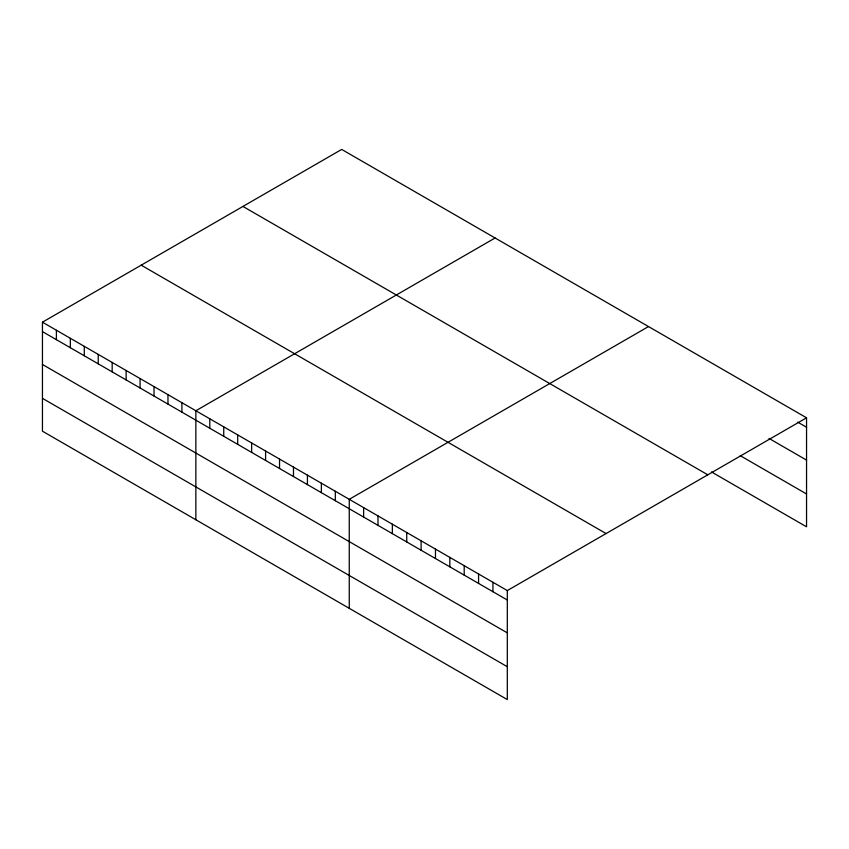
<?xml version="1.0" encoding="UTF-8"?>
<svg xmlns="http://www.w3.org/2000/svg" width="849" height="849" viewBox="0 0 849 849"><rect width="100%" height="100%" fill="white"/><g stroke="black" fill="none" stroke-linecap="round" stroke-linejoin="round"><path stroke-width="1.27" d="M42.45 322.185L507.309 590.575L507.309 699.576L42.45 431.196L42.45 322.185L341.691 149.424L806.55 417.804L806.55 526.815L711.494 471.938M495.094 237.985L195.854 410.757L195.854 519.758M648.498 326.557L349.257 499.318L349.257 608.33M507.309 590.575L806.55 417.804M797.71 422.133L806.55 427.238M768.971 438.402L806.55 460.105M740.232 455.669L806.55 493.959M242.941 206.434L707.801 474.814M141.199 265.175L606.059 533.554M42.45 331.619L507.309 600.01M42.45 364.476L507.309 632.866M42.45 398.34L507.309 666.72M492.94 582.276L492.94 591.711M478.571 573.977L478.571 583.412M464.201 565.689L464.201 575.123M449.832 557.39L449.832 566.824M435.473 549.091L435.473 558.525M421.104 540.802L421.104 550.237M406.735 532.503L406.735 541.938M392.365 524.204L392.365 533.639M377.996 515.916L377.996 525.351M363.627 507.617L363.627 517.052M335.313 491.263L335.313 500.708M321.368 483.219L321.368 492.653M307.423 475.164L307.423 484.599M293.478 467.109L293.478 476.554M279.533 459.065L279.533 468.499M265.588 451.01L265.588 460.445M251.633 442.955L251.633 452.4M237.688 434.911L237.688 444.345M223.743 426.856L223.743 436.29M209.799 418.801L209.799 428.236M181.909 402.702L181.909 412.136M167.964 394.647L167.964 404.082M154.019 386.603L154.019 396.037M140.074 378.548L140.074 387.982M126.13 370.493L126.13 379.928M112.174 362.449L112.174 371.883M98.229 354.394L98.229 363.828M84.284 346.339L84.284 355.773M70.34 338.284L70.34 347.729M56.395 330.24L56.395 339.674"/></g></svg>
